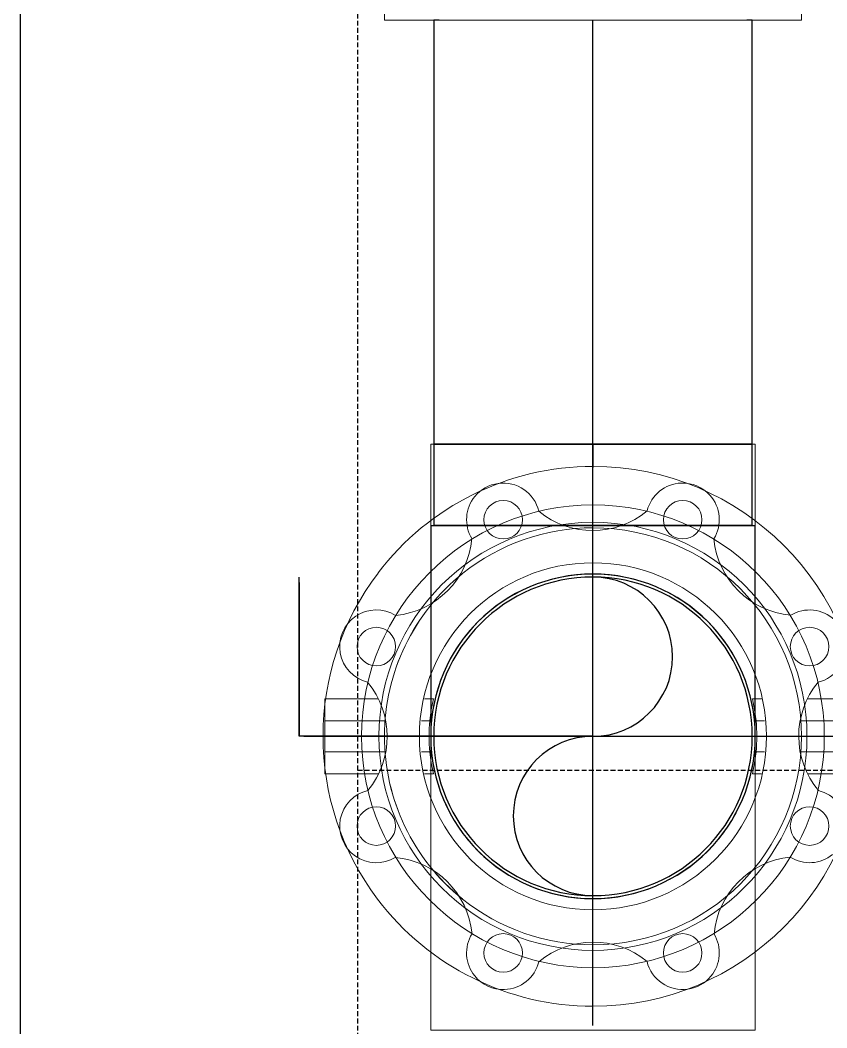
# Model space of a CAD drawing. Extents: x 0 to 160756, y 0 to 229247.
# Drawn here: x 54235 to 54654, y 72517 to 73039 of the extents above; entities that cross this region are included whole.
import ezdxf
from ezdxf.xclip import XClip

# ---------------------------------------------------------------- set-up
doc = ezdxf.new("R2010")
doc.units = 0
doc.header["$LTSCALE"] = 10
doc.header["$XCLIPFRAME"] = 2
doc.linetypes.add('H12設備棟3F$0$HIDDEN', pattern=[0.375, 0.25, -0.125])
for name, color, linetype in [('H12設備棟3F$0$ARC-BEAM', 252, 'H12設備棟3F$0$HIDDEN'), ('H12設備棟3F$0$KABE1', 252, 'Continuous'), ('XCM7P30CDA$0$U-CDA-PIPE', 252, 'Continuous')]:
    doc.layers.add(name, color=color, linetype=linetype)
doc.layers.add('XCM7P30CDA$0$M-PIPE--10', color=252, linetype='Continuous', lineweight=5)
doc.layers.add('XCM7P30CDA$0$細線-1', color=252, linetype='Continuous', lineweight=5)

# ---------------------------------------------------------------- blocks, each defined once
blk = doc.blocks.new('H12設備棟3F')
at = {"layer": 'H12設備棟3F$0$ARC-BEAM'}
for p, q in [((54410.23, 76875.3), (54410.23, 68825.3)), ((54410.23, 72650.3), (58435.23, 72650.3))]:
    blk.add_line(p, q, dxfattribs=at)
at = {"layer": 'H12設備棟3F$0$KABE1', "linetype": 'Continuous', "lineweight": 30}
blk.add_line((54235.23, 76875.3), (54235.23, 70075.3), dxfattribs=at)
blk = doc.blocks.new('XCM7P30CDA$0$短彎頭 - 焊接 1 - 90度-1118541-LB1 全區')
at = {"layer": 'XCM7P30CDA$0$M-PIPE--10'}
for p, q in [((23845.19, 165981.53), (23929.34, 165981.53)), ((23929.34, 165981.53), (23848.06, 165981.53)), ((23929.34, 165981.53), (24013.49, 165981.53)), ((23988.84, 165981.53), (23929.34, 165981.53)), ((24010.62, 165981.53), (23991.66, 165981.53))]:
    blk.add_line(p, q, dxfattribs=at)
at = {"layer": 'XCM7P30CDA$0$M-PIPE--10', "flags": 128}
for points in [[(23845.19, 165940.41), (23845.19, 165943.93), (23845.19, 165949.83), (23845.19, 165955.78), (23845.19, 165961.77), (23845.19, 165967.79), (23845.19, 165973.84), (23845.19, 165979.9), (23845.19, 165981.53)], [(24013.49, 165981.53), (24013.49, 165975.47), (24013.49, 165969.42), (24013.49, 165963.39), (24013.49, 165957.39), (24013.49, 165951.43), (24013.49, 165945.52), (24013.49, 165940.41)]]:
    blk.add_lwpolyline(points, dxfattribs=at)
at = {"layer": 'XCM7P30CDA$0$細線-1', "flags": 128}
for points in [[(23845.19, 165830.02), (23845.19, 165830.14), (23845.19, 165830.51), (23845.19, 165831.11), (23845.19, 165831.96), (23845.19, 165833.04), (23845.19, 165834.36), (23845.19, 165835.92), (23845.19, 165837.71), (23845.19, 165839.73), (23845.19, 165841.98), (23845.19, 165844.45), (23845.19, 165847.14), (23845.19, 165850.05), (23845.19, 165853.16), (23845.19, 165856.48), (23845.19, 165860.01), (23845.19, 165863.72), (23845.19, 165867.63), (23845.19, 165871.71), (23845.19, 165875.97), (23845.19, 165880.4), (23845.19, 165885), (23845.19, 165889.74), (23845.19, 165894.64), (23845.19, 165899.67), (23845.19, 165904.83), (23845.19, 165910.12), (23845.19, 165915.52), (23845.19, 165921.03), (23845.19, 165926.63), (23845.19, 165932.32), (23845.19, 165938.09), (23845.19, 165940.36)], [(24013.49, 165940.36), (24013.49, 165939.66), (24013.49, 165933.87), (24013.49, 165928.16), (24013.49, 165922.53), (24013.49, 165917), (24013.49, 165911.57), (24013.49, 165906.25), (24013.49, 165901.05), (24013.49, 165895.98), (24013.49, 165891.05), (24013.49, 165886.26), (24013.49, 165881.63), (24013.49, 165877.15), (24013.49, 165872.84), (24013.49, 165868.71), (24013.49, 165864.76), (24013.49, 165860.99), (24013.49, 165857.42), (24013.49, 165854.04), (24013.49, 165850.87), (24013.49, 165847.91), (24013.49, 165845.16), (24013.49, 165842.63), (24013.49, 165840.32), (24013.49, 165838.24), (24013.49, 165836.38), (24013.49, 165834.76), (24013.49, 165833.37), (24013.49, 165832.23), (24013.49, 165831.31), (24013.49, 165830.64), (24013.49, 165830.22), (24013.49, 165830.03), (24013.49, 165830.02)], [(23929.34, 165745.87), (23925.98, 165745.94), (23922.62, 165746.14), (23919.27, 165746.48), (23915.94, 165746.95), (23912.62, 165747.55), (23909.34, 165748.28), (23906.09, 165749.15), (23902.87, 165750.14), (23899.7, 165751.27), (23896.57, 165752.51), (23893.5, 165753.89), (23890.48, 165755.38), (23887.53, 165756.99), (23884.64, 165758.72), (23881.83, 165760.57), (23879.09, 165762.52), (23876.43, 165764.59), (23873.85, 165766.76), (23871.37, 165769.03), (23868.98, 165771.39), (23866.68, 165773.85), (23864.48, 165776.4), (23862.39, 165779.04), (23860.41, 165781.76), (23858.53, 165784.55), (23856.77, 165787.42), (23855.12, 165790.36), (23853.6, 165793.36), (23852.19, 165796.42), (23850.91, 165799.53), (23849.75, 165802.69), (23848.72, 165805.89), (23847.82, 165809.14), (23847.05, 165812.41), (23846.42, 165815.72), (23845.91, 165819.05), (23845.54, 165822.39), (23845.3, 165825.75), (23845.2, 165829.11), (23845.19, 165830.02)], [(24013.49, 165830.02), (24013.42, 165826.66), (24013.22, 165823.3), (24012.89, 165819.95), (24012.42, 165816.61), (24011.81, 165813.3), (24011.08, 165810.02), (24010.21, 165806.77), (24009.22, 165803.55), (24008.1, 165800.38), (24006.85, 165797.25), (24005.48, 165794.18), (24003.98, 165791.16), (24002.37, 165788.21), (24000.64, 165785.32), (23998.79, 165782.51), (23996.84, 165779.77), (23994.77, 165777.11), (23992.61, 165774.53), (23990.34, 165772.05), (23987.97, 165769.66), (23985.51, 165767.36), (23982.96, 165765.16), (23980.32, 165763.07), (23977.6, 165761.09), (23974.81, 165759.21), (23971.94, 165757.45), (23969, 165755.8), (23966, 165754.28), (23962.95, 165752.87), (23959.83, 165751.59), (23956.67, 165750.43), (23953.47, 165749.4), (23950.23, 165748.5), (23946.95, 165747.73), (23943.64, 165747.1), (23940.32, 165746.59), (23936.97, 165746.22), (23933.61, 165745.98), (23930.25, 165745.88), (23929.34, 165745.87)]]:
    blk.add_lwpolyline(points, dxfattribs=at)
at = {"layer": 'XCM7P30CDA$0$細線-1'}
for start, end in [(90, 134.0501), (45.9499, 90), (135, 270), (270, 42.2161)]:
    blk.add_arc((23929.34, 165830.02), 84.15, start, end, dxfattribs=at)
blk = doc.blocks.new('XCM7P30CDA$0$Butterfly-Valve-150A-手輪 - 150A-V197-LB1 全區')
at = {"layer": 'XCM7P30CDA$0$M-PIPE--10'}
for centre, start, end in [((23882.8, 165942.37), 98.0539, 140.4284), ((23975.88, 165942.37), 42.27, 91.9765), ((23882.8, 165717.67), 218.929, 271.9765), ((23975.88, 165717.67), 278.0539, 320.4284)]:
    blk.add_arc(centre, 19, start, end, dxfattribs=at)
at = {"layer": 'XCM7P30CDA$0$細線-1'}
for p, q in [((23790.34, 165849.52), (23790.34, 165838.1)), ((23818.01, 165849.52), (23790.34, 165849.52)), ((23846.61, 165849.52), (23841.91, 165849.52)), ((24016.77, 165849.52), (24012.07, 165849.52)), ((24066.72, 165849.52), (24040.58, 165849.52)), ((23790.34, 165838.1), (23821.67, 165838.1)), ((23790.34, 165838.1), (23790.34, 165821.94)), ((23840.41, 165838.1), (23844.73, 165838.1)), ((23840.41, 165838.1), (23844.73, 165838.1)), ((24013.96, 165838.1), (24018.28, 165838.1)), ((24013.96, 165838.1), (24018.28, 165838.1)), ((24036.96, 165838.1), (24068.23, 165838.1)), ((23790.34, 165821.94), (23821.72, 165821.94)), ((23790.34, 165821.94), (23790.34, 165810.52)), ((23840.41, 165821.94), (23844.73, 165821.94)), ((23840.41, 165821.94), (23844.73, 165821.94)), ((24013.96, 165821.94), (24018.28, 165821.94)), ((24013.96, 165821.94), (24018.28, 165821.94)), ((24037.01, 165821.94), (24068.23, 165821.94)), ((23790.34, 165810.52), (23818.11, 165810.52)), ((23841.91, 165810.52), (23846.61, 165810.52)), ((24012.07, 165810.52), (24016.77, 165810.52)), ((24040.67, 165810.52), (24066.72, 165810.52))]:
    blk.add_line(p, q, dxfattribs=at)
at = {"layer": 'XCM7P30CDA$0$細線-1', "flags": 128}
for points in [[(23846.61, 165849.52), (23845.47, 165843.84), (23844.73, 165838.1)], [(24013.96, 165838.1), (24013.21, 165843.84), (24012.07, 165849.52)], [(23844.73, 165821.94), (23845.47, 165816.2), (23846.61, 165810.52)], [(24012.07, 165810.52), (24013.21, 165816.2), (24013.96, 165821.94)]]:
    blk.add_lwpolyline(points, dxfattribs=at)
at = {"layer": 'XCM7P30CDA$0$細線-1'}
for centre, radius, start, end in [((23882.8, 165942.37), 19, 13.3047, 98.0539), ((23975.88, 165942.37), 19, 92.1265, 166.0527), ((23882.8, 165942.37), 19, 140.4284, 211.0527), ((23975.88, 165942.37), 19, 328.3047, 42.12), ((23882.8, 165942.37), 10, 90, 270), ((23882.8, 165942.37), 10, 270, 90), ((23975.88, 165942.37), 10, 90, 270), ((23975.88, 165942.37), 10, 270, 90), ((23929.24, 165980.73), 44, 230.5671, 309.8555), ((23822.7, 165936.52), 44, 275.5671, 354.8555), ((24035.84, 165936.66), 44, 185.5671, 264.8555), ((23929.34, 165830.02), 90, 90, 270), ((23929.34, 165830.02), 90, 270, 90), ((23816.99, 165876.56), 19, 58.3047, 256.0527), ((24041.69, 165876.56), 19, 47.1127, 121.0527), ((23816.99, 165876.56), 10, 90, 270), ((23816.99, 165876.56), 10, 270, 90), ((24041.69, 165876.56), 10, 90, 270), ((24041.69, 165876.56), 10, 270, 90), ((24041.69, 165876.56), 19, 283.3047, 8.0539), ((23778.63, 165829.92), 44, 320.5671, 39.8555), ((24080.05, 165830.12), 44, 140.5671, 219.8555), ((23929.34, 165830.02), 85, 174.5472, 185.4528), ((23929.34, 165830.02), 85, 354.5472, 5.4528), ((23816.99, 165783.48), 19, 103.3047, 301.0527), ((24041.69, 165783.48), 19, 2.1265, 76.0527), ((23816.99, 165783.48), 10, 90, 270), ((23816.99, 165783.48), 10, 270, 90), ((24041.69, 165783.48), 10, 90, 270), ((24041.69, 165783.48), 10, 270, 90), ((23822.85, 165723.38), 44, 5.5671, 84.8555), ((24035.98, 165723.52), 44, 95.5671, 174.8555), ((24041.69, 165783.48), 19, 238.3047, 308.929), ((23882.8, 165717.67), 19, 148.3047, 218.929), ((23882.8, 165717.67), 10, 90, 270), ((23882.8, 165717.67), 10, 270, 90), ((23929.44, 165679.31), 44, 50.5671, 129.8555), ((23975.88, 165717.67), 10, 90, 270), ((23975.88, 165717.67), 10, 270, 90), ((23975.88, 165717.67), 19, 320.4284, 31.0527), ((23882.8, 165717.67), 19, 272.1265, 346.0527), ((23975.88, 165717.67), 19, 193.3047, 278.0539)]:
    blk.add_arc(centre, radius, start, end, dxfattribs=at)
blk = doc.blocks.new('XCM7P30CDA$0$雙瓣式逆止閥 - 150 mm-1021537-LB1 全區')
at = {"layer": 'XCM7P30CDA$0$細線-1'}
for start, end in [(90, 270), (270, 90)]:
    blk.add_arc((23929.34, 165830.02), 111, start, end, dxfattribs=at)
blk = doc.blocks.new('XCM7P30CDA$0$法蘭 - JIS 10K - 標準-1021737-LB1 全區')
at = {"layer": 'XCM7P30CDA$0$細線-1'}
blk.add_arc((23929.34, 165830.02), 140, 142.7753, 217.0726, dxfattribs=at)
blk = doc.blocks.new('XCM7P30CDA$0$法蘭 - JIS 10K - 標準-1021738-LB1 全區')
at = {"layer": 'XCM7P30CDA$0$M-PIPE--10'}
for radius, start, end in [(140, 90, 142.7549), (140, 270, 90), (108.15, 90, 128.557), (108.15, 90, 128.557), (108.15, 270, 90), (108.15, 270, 90), (140, 217.093, 270), (108.15, 231.2866, 270), (108.15, 231.2866, 270)]:
    blk.add_arc((23929.34, 165830.02), radius, start, end, dxfattribs=at)
at = {"layer": 'XCM7P30CDA$0$細線-1'}
for radius, start, end in [(140, 142.7753, 217.0726), (108.15, 128.5834, 231.2602)]:
    blk.add_arc((23929.34, 165830.02), radius, start, end, dxfattribs=at)
blk = doc.blocks.new('XCM7P30CDA$0$短彎頭 - 焊接  - 90度-1130467-LB1 全區')
at = {"layer": 'XCM7P30CDA$0$M-PIPE--10', "flags": 128}
for points in [[(23929.34, 165914.17), (23929.22, 165914.17), (23928.85, 165914.17), (23928.25, 165914.17), (23927.4, 165914.17), (23926.3, 165914.17), (23924.97, 165914.17), (23923.41, 165914.17), (23921.61, 165914.17), (23919.57, 165914.17), (23917.31, 165914.17), (23914.83, 165914.17), (23912.12, 165914.17), (23909.2, 165914.17), (23906.06, 165914.17), (23902.72, 165914.17), (23899.18, 165914.17), (23895.44, 165914.17), (23891.52, 165914.17), (23887.41, 165914.17), (23883.12, 165914.17), (23878.66, 165914.17), (23874.04, 165914.17), (23869.27, 165914.17), (23864.35, 165914.17), (23859.28, 165914.17), (23854.09, 165914.17), (23848.77, 165914.17), (23843.34, 165914.17), (23837.8, 165914.17), (23832.17, 165914.17), (23826.44, 165914.17), (23820.64, 165914.17), (23814.76, 165914.17), (23808.83, 165914.17), (23802.84, 165914.17), (23796.82, 165914.17), (23790.76, 165914.17), (23784.68, 165914.17), (23778.59, 165914.17), (23776.94, 165914.17)], [(23776.94, 165745.87), (23783.04, 165745.87), (23789.12, 165745.87), (23795.19, 165745.87), (23801.22, 165745.87), (23807.22, 165745.87), (23813.17, 165745.87), (23819.06, 165745.87), (23824.88, 165745.87), (23830.63, 165745.87), (23836.29, 165745.87), (23841.85, 165745.87), (23847.32, 165745.87), (23852.67, 165745.87), (23857.89, 165745.87), (23862.99, 165745.87), (23867.95, 165745.87), (23872.77, 165745.87), (23877.43, 165745.87), (23881.93, 165745.87), (23886.27, 165745.87), (23890.43, 165745.87), (23894.4, 165745.87), (23898.19, 165745.87), (23901.79, 165745.87), (23905.18, 165745.87), (23908.37, 165745.87), (23911.35, 165745.87), (23914.12, 165745.87), (23916.66, 165745.87), (23918.98, 165745.87), (23921.08, 165745.87), (23922.94, 165745.87), (23924.57, 165745.87), (23925.97, 165745.87), (23927.12, 165745.87), (23928.04, 165745.87), (23928.71, 165745.87), (23929.15, 165745.87), (23929.33, 165745.87), (23929.34, 165745.87)]]:
    blk.add_lwpolyline(points, dxfattribs=at)
at = {"layer": 'XCM7P30CDA$0$M-PIPE--10'}
for start, end in [(97.03, 100.89), (45.9499, 93.5375), (0, 42.2161), (317.7839, 0), (260.8813, 315)]:
    blk.add_arc((23929.34, 165830.02), 84.15, start, end, dxfattribs=at)
for start_param, end_param in [(0, 1.570796), (5.514366, 6.021386), (4.712389, 5.497787), (3.403392, 4.712389), (1.570796, 3.141593)]:
    blk.add_ellipse((23776.94, 165830.02), major_axis=(0, 84.15), ratio=0.000002, start_param=start_param, end_param=end_param, dxfattribs=at)
at = {"layer": 'XCM7P30CDA$0$細線-1', "flags": 128}
for points in [[(23929.34, 165914.17), (23929.22, 165914.17), (23928.85, 165914.17), (23928.25, 165914.17)], [(23928.04, 165745.87), (23928.71, 165745.87), (23929.15, 165745.87), (23929.33, 165745.87), (23929.34, 165745.87)]]:
    blk.add_lwpolyline(points, dxfattribs=at)
blk = doc.blocks.new('XCM7P30CDA$0$閥門法蘭 - 標準-1311950-LB1 全區')
at = {"layer": 'XCM7P30CDA$0$M-PIPE--10'}
for p, q in [((21.59, 140), (1.59, 140)), ((1.59, 38.87), (1.59, 140)), ((1.59, 140), (1.59, 38.87)), ((21.59, 36.23), (21.59, 140)), ((21.59, 140), (21.59, 36.23)), ((1.59, 120), (0, 120)), ((1.59, 62.16), (1.59, 120)), ((1.59, 120), (1.59, 62.16)), ((0, 103.92), (0, 107.27)), ((25.59, 108.15), (21.59, 108.15)), ((21.59, 35.26), (21.59, 108.15)), ((21.59, 108.15), (21.59, 35.26)), ((25.59, -108.15), (25.59, 108.15)), ((25.59, 108.15), (25.59, -108.15)), ((0, 65.57), (0, 102.62)), ((1.59, 39.05), (1.59, 60)), ((1.59, 60), (1.59, 39.05)), ((21.59, -14.96), (21.59, 4.16)), ((21.59, 4.16), (21.59, -14.96)), ((21.59, -14.94), (21.59, 4.16)), ((21.59, 4.16), (21.59, -14.94)), ((21.59, -33.87), (21.59, -140)), ((21.59, -108.15), (21.59, -34.05)), ((21.59, -34.05), (21.59, -108.15)), ((21.59, -140), (21.59, -36.23)), ((0, -40.5), (0, -40.34)), ((1.59, -140), (1.59, -38.87)), ((1.59, -38.87), (1.59, -140)), ((1.59, -120), (1.59, -39.05)), ((1.59, -39.05), (1.59, -120)), ((0, -102.77), (0, -65.61)), ((0, -107.51), (0, -103.92)), ((21.59, -108.15), (25.59, -108.15)), ((0, -120), (1.59, -120)), ((1.59, -140), (21.59, -140))]:
    blk.add_line(p, q, dxfattribs=at)
at = {"layer": 'XCM7P30CDA$0$細線-1'}
for p, q in [((0, -40.3), (0, 40.3)), ((0, 40.3), (0, 31.06)), ((1.59, -38.82), (1.59, 38.82)), ((21.59, 34.98), (21.59, 4.21)), ((21.59, -15.01), (21.59, -33.82)), ((0, -31.06), (0, -40.3))]:
    blk.add_line(p, q, dxfattribs=at)
blk = doc.blocks.new('XCM7P30CDA$0$閥門法蘭 - 標準-V250-LB1 全區')
at = {"layer": 'XCM7P30CDA$0$細線-1'}
for radius, start, end in [(120, 90, 270), (120, 270, 90), (140, 142.7753, 217.0726)]:
    blk.add_arc((23929.34, 165830.02), radius, start, end, dxfattribs=at)
blk = doc.blocks.new('XCM7P30CDA$0$閥門法蘭 - 標準-V251-LB1 全區')
at = {"layer": 'XCM7P30CDA$0$細線-1'}
for radius, start, end in [(140, 142.7753, 217.0726), (108.15, 128.557, 231.2866)]:
    blk.add_arc((23929.34, 165830.02), radius, start, end, dxfattribs=at)
blk = doc.blocks.new('XCM7P30CDA')
at = {"layer": 'XCM7P30CDA$0$U-CDA-PIPE'}
for p, q in [((54449.71, 73039.33), (54449.71, 72819.43)), ((54449.71, 73039.33), (54449.71, 72779.5)), ((54452.52, 73039.33), (54449.71, 73039.33)), ((54532.31, 72819.43), (54532.31, 73039.33)), ((54532.31, 72819.43), (54532.31, 73039.33)), ((54532.31, 72807.92), (54532.31, 73039.33)), ((54532.31, 72807.92), (54532.31, 73039.33)), ((54614.91, 73039.33), (54612.09, 73039.33)), ((54614.91, 72819.43), (54614.91, 73039.33)), ((54614.91, 72779.5), (54614.91, 73039.33)), ((54452.52, 72819.43), (54449.71, 72819.43)), ((54449.71, 72819.43), (54452.52, 72819.43)), ((54532.31, 72819.43), (54452.52, 72819.43)), ((54452.52, 72819.43), (54532.31, 72819.43)), ((54532.31, 72819.43), (54532.31, 72807.39)), ((54612.09, 72819.43), (54532.31, 72819.43)), ((54532.31, 72819.43), (54612.09, 72819.43)), ((54614.91, 72819.43), (54612.09, 72819.43)), ((54612.09, 72819.43), (54614.91, 72819.43)), ((54532.31, 72517.92), (54532.31, 72817.92)), ((54532.31, 72517.92), (54532.31, 72817.92)), ((54532.31, 72517.92), (54532.31, 72817.92)), ((54532.31, 72517.92), (54532.31, 72817.92)), ((54532.31, 72777.32), (54532.31, 72807.87)), ((54448.16, 72777.32), (54448.16, 72667.92)), ((54448.16, 72777.32), (54532.31, 72777.32)), ((54449.71, 72779.45), (54449.71, 72777.32)), ((54532.31, 72777.32), (54449.71, 72777.32)), ((54449.71, 72777.32), (54532.31, 72777.32)), ((54614.91, 72777.32), (54532.31, 72777.32)), ((54532.31, 72777.32), (54614.91, 72777.32)), ((54532.31, 72777.32), (54616.46, 72777.32)), ((54614.91, 72777.32), (54614.91, 72779.45)), ((54616.46, 72667.92), (54616.46, 72777.32)), ((54379.91, 72747.71), (54379.91, 72750.52)), ((54379.91, 72728.55), (54379.91, 72747.71)), ((54379.91, 72747.71), (54379.91, 72728.55)), ((54379.91, 72726.33), (54379.91, 72728.51)), ((54379.91, 72728.51), (54379.91, 72726.33)), ((54379.91, 72667.92), (54379.91, 72726.33)), ((54379.91, 72726.33), (54379.91, 72667.92)), ((54532.31, 72667.92), (54379.91, 72667.92)), ((54382.31, 72667.92), (54682.31, 72667.92)), ((54382.31, 72667.92), (54682.31, 72667.92)), ((54382.31, 72667.92), (54682.31, 72667.92)), ((54382.31, 72667.92), (54682.31, 72667.92))]:
    blk.add_line(p, q, dxfattribs=at)
for centre, radius, start, end in [((54532.31, 72667.92), 84.15, 90, 270), ((54532.31, 72667.92), 84.15, 270, 90), ((54532.31, 72667.92), 82.6, 0, 180), ((54532.31, 72667.92), 82.6, 0, 180), ((54532.31, 72667.92), 82.6, 0, 180), ((54532.31, 72709.22), 41.3, 270, 90), ((54532.31, 72709.22), 41.3, 270, 90), ((54532.31, 72709.22), 41.3, 270, 90), ((54532.31, 72667.92), 82.6, 180, 0), ((54532.31, 72667.92), 82.6, 180, 0), ((54532.31, 72667.92), 82.6, 180, 0), ((54532.31, 72626.62), 41.3, 90, 270), ((54532.31, 72626.62), 41.3, 90, 270), ((54532.31, 72626.62), 41.3, 90, 270)]:
    blk.add_arc(centre, radius, start, end, dxfattribs=at)
for name, p, rotation in [('XCM7P30CDA$0$閥門法蘭 - 標準-1311950-LB1 全區', (54532.31, 73064.92), 269.9999999999997), ('XCM7P30CDA$0$短彎頭 - 焊接  - 90度-1130467-LB1 全區', (220362.33, 48738.58), 90.00000000000674)]:
    blk.add_blockref(name, p, dxfattribs=dict(at, rotation=rotation))
for name in ['XCM7P30CDA$0$短彎頭 - 焊接 1 - 90度-1118541-LB1 全區', 'XCM7P30CDA$0$Butterfly-Valve-150A-手輪 - 150A-V197-LB1 全區', 'XCM7P30CDA$0$法蘭 - JIS 10K - 標準-1021738-LB1 全區', 'XCM7P30CDA$0$閥門法蘭 - 標準-V250-LB1 全區', 'XCM7P30CDA$0$雙瓣式逆止閥 - 150 mm-1021537-LB1 全區', 'XCM7P30CDA$0$法蘭 - JIS 10K - 標準-1021737-LB1 全區', 'XCM7P30CDA$0$閥門法蘭 - 標準-V251-LB1 全區']:
    blk.add_blockref(name, (30602.96, -93162.1), dxfattribs=at)

msp = doc.modelspace()

# ---------------------------------------------------------------- block references
msp.add_blockref('XCM7P30CDA', (0, 0))
ref = msp.add_blockref('H12設備棟3F', (0, 0))
XClip(ref).set_block_clipping_path([(52480.8428845762, 60066.8604644329), (84559.6547477046, 105824.4625800119)])

doc.saveas('drawing.dxf')
